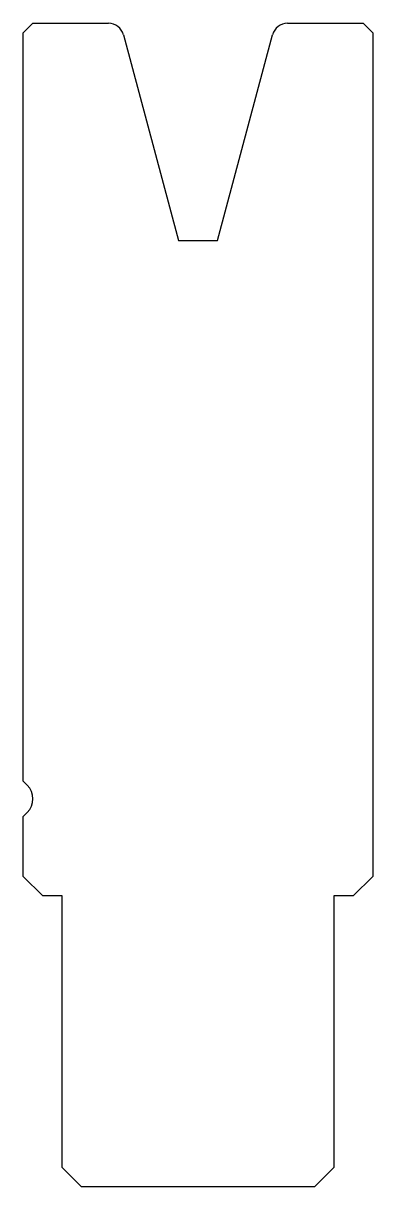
# Model space of a CAD drawing. Header units: metres. Extents: x -9 to 9, y 0 to 60.
import ezdxf

# ---------------------------------------------------------------- set-up
doc = ezdxf.new("R2010")
doc.units = ezdxf.units.M

msp = doc.modelspace()

# ---------------------------------------------------------------- linework, layer by layer
for p, q in [((-8.5, 60), (-9, 59.5)), ((-8.5, 60), (-4.613862, 60)), ((4.613862, 60), (8.5, 60)), ((9, 59.5), (8.5, 60)), ((-9, 20.914214), (-9, 59.5)), ((-3.841121, 59.407055), (-1, 48.803848)), ((1, 48.803848), (3.841121, 59.407055)), ((9, 59.5), (9, 16)), ((-1, 48.803848), (1, 48.803848)), ((-9, 20.914214), (-8.792893, 20.707107)), ((-8.792893, 19.292893), (-9, 19.085786)), ((-9, 16), (-9, 19.085786)), ((-9, 16), (-8, 15)), ((8, 15), (9, 16)), ((-7, 15), (-8, 15)), ((-7, 1), (-7, 15)), ((7, 15), (7, 1)), ((8, 15), (7, 15)), ((-7, 1), (-6, 0)), ((6, 0), (7, 1)), ((6, 0), (-6, 0))]:
    msp.add_line(p, q)
for centre, radius, start, end in [((-4.613862, 59.2), 0.8, 15, 90), ((4.613862, 59.2), 0.8, 90, 165), ((-9.5, 20), 1, 315, 45)]:
    msp.add_arc(centre, radius, start, end)

doc.saveas('drawing.dxf')
